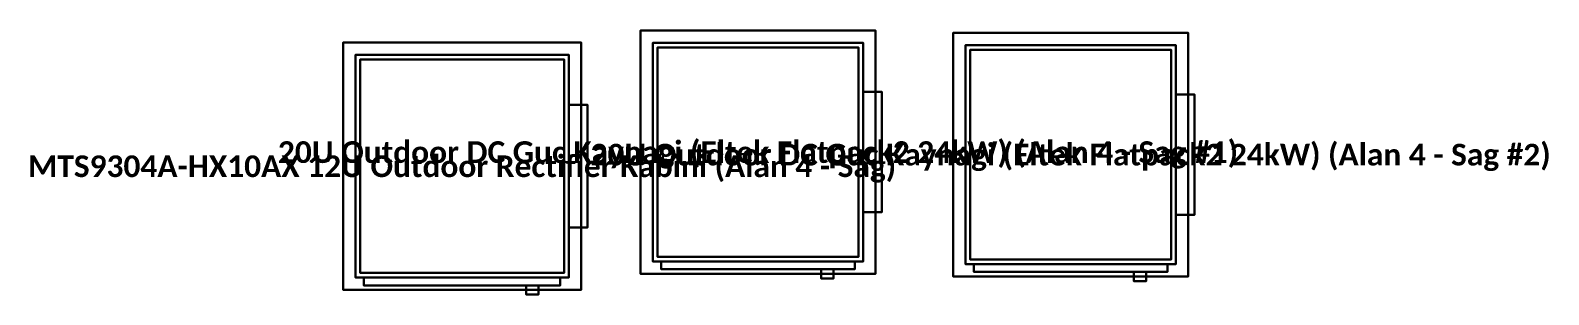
# Model space of a CAD drawing. Header units: millimetres. Extents: x -25000 to 25000, y -60388 to 35000.
# Drawn here: x 17544 to 22452, y -60388 to -59534 of the extents above; entities that cross this region are included whole.
import ezdxf
from ezdxf.enums import TextEntityAlignment as Align

# ---------------------------------------------------------------- set-up
doc = ezdxf.new("R2010")
doc.units = ezdxf.units.MM
doc.layers.add('EKP_RECTIFIER_ELTEK_20U', color=3, linetype='CONTINUOUS')
doc.layers.add('EKP_RECTIFIER_MTS9304A', color=94, linetype='CONTINUOUS')
doc.styles.get("Standard").update_dxf_attribs({"font": 'calibrib.ttf'})

msp = doc.modelspace()

# ---------------------------------------------------------------- linework, layer by layer
at = {"layer": 'EKP_RECTIFIER_ELTEK_20U'}
for p, q in [((20276, -59534.3, 19361), (19516, -59534.3, 19361)), ((19516, -59534.3, 19361), (19516, -60321.3, 19361)), ((20276, -59534.3, 19441), (19516, -59534.3, 19441)), ((19516, -59534.3, 19441), (19516, -60321.3, 19441)), ((19516, -59534.3, 19361), (19516, -59534.3, 19441)), ((20276, -60321.3, 19361), (20276, -59534.3, 19361)), ((20276, -60321.3, 19441), (20276, -59534.3, 19441)), ((20276, -59534.3, 19361), (20276, -59534.3, 19441)), ((20236, -59574.3, 18221), (19556, -59574.3, 18221)), ((19556, -59574.3, 18221), (19556, -60281.3, 18221)), ((20236, -59574.3, 19361), (19556, -59574.3, 19361)), ((19556, -59574.3, 19361), (19556, -60281.3, 19361)), ((19556, -59574.3, 18221), (19556, -59574.3, 19361)), ((20221, -59589.3, 18121), (19571, -59589.3, 18121)), ((19571, -59589.3, 18121), (19571, -60266.3, 18121)), ((20221, -59589.3, 18221), (19571, -59589.3, 18221)), ((19571, -59589.3, 18221), (19571, -60266.3, 18221)), ((19571, -59589.3, 18121), (19571, -59589.3, 18221)), ((20221, -60266.3, 18121), (20221, -59589.3, 18121)), ((20221, -60266.3, 18221), (20221, -59589.3, 18221)), ((20221, -59589.3, 18121), (20221, -59589.3, 18221)), ((20236, -60281.3, 18221), (20236, -59574.3, 18221)), ((20236, -60281.3, 19361), (20236, -59574.3, 19361)), ((20236, -59574.3, 18221), (20236, -59574.3, 19361)), ((21286.8, -59542.5, 19361), (20526.8, -59542.5, 19361)), ((20526.8, -59542.5, 19361), (20526.8, -60329.5, 19361)), ((21286.8, -59542.5, 19441), (20526.8, -59542.5, 19441)), ((20526.8, -59542.5, 19441), (20526.8, -60329.5, 19441)), ((20526.8, -59542.5, 19361), (20526.8, -59542.5, 19441)), ((21246.8, -59582.5, 18221), (20566.8, -59582.5, 18221)), ((20566.8, -59582.5, 18221), (20566.8, -60289.5, 18221)), ((21246.8, -59582.5, 19361), (20566.8, -59582.5, 19361)), ((20566.8, -59582.5, 19361), (20566.8, -60289.5, 19361)), ((20566.8, -59582.5, 18221), (20566.8, -59582.5, 19361)), ((21246.8, -60289.5, 18221), (21246.8, -59582.5, 18221)), ((21246.8, -60289.5, 19361), (21246.8, -59582.5, 19361)), ((21246.8, -59582.5, 18221), (21246.8, -59582.5, 19361)), ((21286.8, -60329.5, 19361), (21286.8, -59542.5, 19361)), ((21286.8, -60329.5, 19441), (21286.8, -59542.5, 19441)), ((21286.8, -59542.5, 19361), (21286.8, -59542.5, 19441)), ((21231.8, -59597.5, 18121), (20581.8, -59597.5, 18121)), ((20581.8, -59597.5, 18121), (20581.8, -60274.5, 18121)), ((21231.8, -59597.5, 18221), (20581.8, -59597.5, 18221)), ((20581.8, -59597.5, 18221), (20581.8, -60274.5, 18221)), ((20581.8, -59597.5, 18121), (20581.8, -59597.5, 18221)), ((21231.8, -60274.5, 18121), (21231.8, -59597.5, 18121)), ((21231.8, -60274.5, 18221), (21231.8, -59597.5, 18221)), ((21231.8, -59597.5, 18121), (21231.8, -59597.5, 18221)), ((20296, -59733.4, 18420.5), (20236, -59733.4, 18420.5)), ((20236, -59733.4, 18420.5), (20236, -60122.2, 18420.5)), ((20296, -59733.4, 19161.5), (20236, -59733.4, 19161.5)), ((20236, -59733.4, 19161.5), (20236, -60122.2, 19161.5)), ((20236, -59733.4, 18420.5), (20236, -59733.4, 19161.5)), ((20296, -60122.2, 18420.5), (20296, -59733.4, 18420.5)), ((20296, -60122.2, 19161.5), (20296, -59733.4, 19161.5)), ((20296, -59733.4, 18420.5), (20296, -59733.4, 19161.5)), ((21306.8, -59741.6, 18420.5), (21246.8, -59741.6, 18420.5)), ((21246.8, -59741.6, 18420.5), (21246.8, -60130.4, 18420.5)), ((21306.8, -59741.6, 19161.5), (21246.8, -59741.6, 19161.5)), ((21246.8, -59741.6, 19161.5), (21246.8, -60130.4, 19161.5)), ((21246.8, -59741.6, 18420.5), (21246.8, -59741.6, 19161.5)), ((21306.8, -60130.4, 18420.5), (21306.8, -59741.6, 18420.5)), ((21306.8, -60130.4, 19161.5), (21306.8, -59741.6, 19161.5)), ((21306.8, -59741.6, 18420.5), (21306.8, -59741.6, 19161.5)), ((20236, -60122.2, 18420.5), (20296, -60122.2, 18420.5)), ((20236, -60122.2, 19161.5), (20296, -60122.2, 19161.5)), ((20236, -60122.2, 18420.5), (20236, -60122.2, 19161.5)), ((20296, -60122.2, 18420.5), (20296, -60122.2, 19161.5)), ((21246.8, -60130.4, 18420.5), (21306.8, -60130.4, 18420.5)), ((21246.8, -60130.4, 19161.5), (21306.8, -60130.4, 19161.5)), ((21246.8, -60130.4, 18420.5), (21246.8, -60130.4, 19161.5)), ((21306.8, -60130.4, 18420.5), (21306.8, -60130.4, 19161.5)), ((19571, -60266.3, 18121), (20221, -60266.3, 18121)), ((19571, -60266.3, 18221), (20221, -60266.3, 18221)), ((19571, -60266.3, 18121), (19571, -60266.3, 18221)), ((20221, -60266.3, 18121), (20221, -60266.3, 18221)), ((20581.8, -60274.5, 18121), (21231.8, -60274.5, 18121)), ((20581.8, -60274.5, 18221), (21231.8, -60274.5, 18221)), ((20581.8, -60274.5, 18121), (20581.8, -60274.5, 18221)), ((21231.8, -60274.5, 18121), (21231.8, -60274.5, 18221)), ((19516, -60321.3, 19361), (20276, -60321.3, 19361)), ((19516, -60321.3, 19441), (20276, -60321.3, 19441)), ((19516, -60321.3, 19361), (19516, -60321.3, 19441)), ((19556, -60281.3, 18221), (20236, -60281.3, 18221)), ((19556, -60281.3, 19361), (20236, -60281.3, 19361)), ((19556, -60281.3, 18221), (19556, -60281.3, 19361)), ((20208.8, -60281.3, 18251), (19583.2, -60281.3, 18251)), ((19583.2, -60281.3, 18251), (19583.2, -60306.3, 18251)), ((20208.8, -60281.3, 19337), (19583.2, -60281.3, 19337)), ((19583.2, -60281.3, 19337), (19583.2, -60306.3, 19337)), ((19583.2, -60281.3, 18251), (19583.2, -60281.3, 19337)), ((19583.2, -60306.3, 18251), (20208.8, -60306.3, 18251)), ((19583.2, -60306.3, 19337), (20208.8, -60306.3, 19337)), ((19583.2, -60306.3, 18251), (19583.2, -60306.3, 19337)), ((20140, -60306.3, 18701), (20100, -60306.3, 18701)), ((20100, -60306.3, 18701), (20100, -60336.3, 18701)), ((20140, -60306.3, 18881), (20100, -60306.3, 18881)), ((20100, -60306.3, 18881), (20100, -60336.3, 18881)), ((20100, -60306.3, 18701), (20100, -60306.3, 18881)), ((20140, -60336.3, 18701), (20140, -60306.3, 18701)), ((20140, -60336.3, 18881), (20140, -60306.3, 18881)), ((20140, -60306.3, 18701), (20140, -60306.3, 18881)), ((20208.8, -60306.3, 18251), (20208.8, -60281.3, 18251)), ((20208.8, -60306.3, 19337), (20208.8, -60281.3, 19337)), ((20208.8, -60281.3, 18251), (20208.8, -60281.3, 19337)), ((20208.8, -60306.3, 18251), (20208.8, -60306.3, 19337)), ((20236, -60281.3, 18221), (20236, -60281.3, 19361)), ((20276, -60321.3, 19361), (20276, -60321.3, 19441)), ((20566.8, -60289.5, 18221), (21246.8, -60289.5, 18221)), ((20566.8, -60289.5, 19361), (21246.8, -60289.5, 19361)), ((20566.8, -60289.5, 18221), (20566.8, -60289.5, 19361)), ((21219.6, -60289.5, 18251), (20594, -60289.5, 18251)), ((20594, -60289.5, 18251), (20594, -60314.5, 18251)), ((21219.6, -60289.5, 19337), (20594, -60289.5, 19337)), ((20594, -60289.5, 19337), (20594, -60314.5, 19337)), ((20594, -60289.5, 18251), (20594, -60289.5, 19337)), ((20594, -60314.5, 18251), (21219.6, -60314.5, 18251)), ((20594, -60314.5, 19337), (21219.6, -60314.5, 19337)), ((20594, -60314.5, 18251), (20594, -60314.5, 19337)), ((21150.8, -60314.5, 18701), (21110.8, -60314.5, 18701)), ((21110.8, -60314.5, 18701), (21110.8, -60344.5, 18701)), ((21150.8, -60314.5, 18881), (21110.8, -60314.5, 18881)), ((21110.8, -60314.5, 18881), (21110.8, -60344.5, 18881)), ((21110.8, -60314.5, 18701), (21110.8, -60314.5, 18881)), ((21150.8, -60344.5, 18701), (21150.8, -60314.5, 18701)), ((21150.8, -60344.5, 18881), (21150.8, -60314.5, 18881)), ((21150.8, -60314.5, 18701), (21150.8, -60314.5, 18881)), ((21219.6, -60314.5, 18251), (21219.6, -60289.5, 18251)), ((21219.6, -60314.5, 19337), (21219.6, -60289.5, 19337)), ((21219.6, -60289.5, 18251), (21219.6, -60289.5, 19337)), ((21219.6, -60314.5, 18251), (21219.6, -60314.5, 19337)), ((21246.8, -60289.5, 18221), (21246.8, -60289.5, 19361)), ((20100, -60336.3, 18701), (20140, -60336.3, 18701)), ((20100, -60336.3, 18881), (20140, -60336.3, 18881)), ((20100, -60336.3, 18701), (20100, -60336.3, 18881)), ((20140, -60336.3, 18701), (20140, -60336.3, 18881)), ((20526.8, -60329.5, 19361), (21286.8, -60329.5, 19361)), ((20526.8, -60329.5, 19441), (21286.8, -60329.5, 19441)), ((20526.8, -60329.5, 19361), (20526.8, -60329.5, 19441)), ((21110.8, -60344.5, 18701), (21150.8, -60344.5, 18701)), ((21110.8, -60344.5, 18881), (21150.8, -60344.5, 18881)), ((21110.8, -60344.5, 18701), (21110.8, -60344.5, 18881)), ((21150.8, -60344.5, 18701), (21150.8, -60344.5, 18881)), ((21286.8, -60329.5, 19361), (21286.8, -60329.5, 19441))]:
    msp.add_line(p, q, dxfattribs=at)
for points in [[(19516, -60321.3, 19361), (20276, -60321.3, 19361), (20276, -59534.3, 19361), (19516, -59534.3, 19361)], [(19516, -60321.3, 19441), (20276, -60321.3, 19441), (20276, -59534.3, 19441), (19516, -59534.3, 19441)], [(19516, -59534.3, 19361), (20276, -59534.3, 19361), (20276, -59534.3, 19441), (19516, -59534.3, 19441)], [(19516, -60321.3, 19361), (19516, -59534.3, 19361), (19516, -59534.3, 19441), (19516, -60321.3, 19441)], [(20276, -60321.3, 19361), (20276, -59534.3, 19361), (20276, -59534.3, 19441), (20276, -60321.3, 19441)], [(19556, -60281.3, 18221), (20236, -60281.3, 18221), (20236, -59574.3, 18221), (19556, -59574.3, 18221)], [(19556, -60281.3, 19361), (20236, -60281.3, 19361), (20236, -59574.3, 19361), (19556, -59574.3, 19361)], [(19556, -59574.3, 18221), (20236, -59574.3, 18221), (20236, -59574.3, 19361), (19556, -59574.3, 19361)], [(19556, -60281.3, 18221), (19556, -59574.3, 18221), (19556, -59574.3, 19361), (19556, -60281.3, 19361)], [(19571, -60266.3, 18121), (20221, -60266.3, 18121), (20221, -59589.3, 18121), (19571, -59589.3, 18121)], [(19571, -60266.3, 18221), (20221, -60266.3, 18221), (20221, -59589.3, 18221), (19571, -59589.3, 18221)], [(19571, -59589.3, 18121), (20221, -59589.3, 18121), (20221, -59589.3, 18221), (19571, -59589.3, 18221)], [(19571, -60266.3, 18121), (19571, -59589.3, 18121), (19571, -59589.3, 18221), (19571, -60266.3, 18221)], [(20221, -60266.3, 18121), (20221, -59589.3, 18121), (20221, -59589.3, 18221), (20221, -60266.3, 18221)], [(20236, -60281.3, 18221), (20236, -59574.3, 18221), (20236, -59574.3, 19361), (20236, -60281.3, 19361)], [(20526.8, -60329.5, 19361), (21286.8, -60329.5, 19361), (21286.8, -59542.5, 19361), (20526.8, -59542.5, 19361)], [(20526.8, -60329.5, 19441), (21286.8, -60329.5, 19441), (21286.8, -59542.5, 19441), (20526.8, -59542.5, 19441)], [(20526.8, -59542.5, 19361), (21286.8, -59542.5, 19361), (21286.8, -59542.5, 19441), (20526.8, -59542.5, 19441)], [(20526.8, -60329.5, 19361), (20526.8, -59542.5, 19361), (20526.8, -59542.5, 19441), (20526.8, -60329.5, 19441)], [(20566.8, -60289.5, 18221), (21246.8, -60289.5, 18221), (21246.8, -59582.5, 18221), (20566.8, -59582.5, 18221)], [(20566.8, -60289.5, 19361), (21246.8, -60289.5, 19361), (21246.8, -59582.5, 19361), (20566.8, -59582.5, 19361)], [(20566.8, -59582.5, 18221), (21246.8, -59582.5, 18221), (21246.8, -59582.5, 19361), (20566.8, -59582.5, 19361)], [(20566.8, -60289.5, 18221), (20566.8, -59582.5, 18221), (20566.8, -59582.5, 19361), (20566.8, -60289.5, 19361)], [(21246.8, -60289.5, 18221), (21246.8, -59582.5, 18221), (21246.8, -59582.5, 19361), (21246.8, -60289.5, 19361)], [(21286.8, -60329.5, 19361), (21286.8, -59542.5, 19361), (21286.8, -59542.5, 19441), (21286.8, -60329.5, 19441)], [(20581.8, -60274.5, 18121), (21231.8, -60274.5, 18121), (21231.8, -59597.5, 18121), (20581.8, -59597.5, 18121)], [(20581.8, -60274.5, 18221), (21231.8, -60274.5, 18221), (21231.8, -59597.5, 18221), (20581.8, -59597.5, 18221)], [(20581.8, -59597.5, 18121), (21231.8, -59597.5, 18121), (21231.8, -59597.5, 18221), (20581.8, -59597.5, 18221)], [(20581.8, -60274.5, 18121), (20581.8, -59597.5, 18121), (20581.8, -59597.5, 18221), (20581.8, -60274.5, 18221)], [(21231.8, -60274.5, 18121), (21231.8, -59597.5, 18121), (21231.8, -59597.5, 18221), (21231.8, -60274.5, 18221)], [(20236, -60122.2, 18420.5), (20296, -60122.2, 18420.5), (20296, -59733.4, 18420.5), (20236, -59733.4, 18420.5)], [(20236, -60122.2, 19161.5), (20296, -60122.2, 19161.5), (20296, -59733.4, 19161.5), (20236, -59733.4, 19161.5)], [(20236, -59733.4, 18420.5), (20296, -59733.4, 18420.5), (20296, -59733.4, 19161.5), (20236, -59733.4, 19161.5)], [(20236, -60122.2, 18420.5), (20236, -59733.4, 18420.5), (20236, -59733.4, 19161.5), (20236, -60122.2, 19161.5)], [(20296, -60122.2, 18420.5), (20296, -59733.4, 18420.5), (20296, -59733.4, 19161.5), (20296, -60122.2, 19161.5)], [(21246.8, -60130.4, 18420.5), (21306.8, -60130.4, 18420.5), (21306.8, -59741.6, 18420.5), (21246.8, -59741.6, 18420.5)], [(21246.8, -60130.4, 19161.5), (21306.8, -60130.4, 19161.5), (21306.8, -59741.6, 19161.5), (21246.8, -59741.6, 19161.5)], [(21246.8, -59741.6, 18420.5), (21306.8, -59741.6, 18420.5), (21306.8, -59741.6, 19161.5), (21246.8, -59741.6, 19161.5)], [(21246.8, -60130.4, 18420.5), (21246.8, -59741.6, 18420.5), (21246.8, -59741.6, 19161.5), (21246.8, -60130.4, 19161.5)], [(21306.8, -60130.4, 18420.5), (21306.8, -59741.6, 18420.5), (21306.8, -59741.6, 19161.5), (21306.8, -60130.4, 19161.5)], [(20236, -60122.2, 18420.5), (20296, -60122.2, 18420.5), (20296, -60122.2, 19161.5), (20236, -60122.2, 19161.5)], [(21246.8, -60130.4, 18420.5), (21306.8, -60130.4, 18420.5), (21306.8, -60130.4, 19161.5), (21246.8, -60130.4, 19161.5)], [(19571, -60266.3, 18121), (20221, -60266.3, 18121), (20221, -60266.3, 18221), (19571, -60266.3, 18221)], [(20581.8, -60274.5, 18121), (21231.8, -60274.5, 18121), (21231.8, -60274.5, 18221), (20581.8, -60274.5, 18221)], [(19516, -60321.3, 19361), (20276, -60321.3, 19361), (20276, -60321.3, 19441), (19516, -60321.3, 19441)], [(19556, -60281.3, 18221), (20236, -60281.3, 18221), (20236, -60281.3, 19361), (19556, -60281.3, 19361)], [(19583.2, -60306.3, 18251), (20208.8, -60306.3, 18251), (20208.8, -60281.3, 18251), (19583.2, -60281.3, 18251)], [(19583.2, -60306.3, 19337), (20208.8, -60306.3, 19337), (20208.8, -60281.3, 19337), (19583.2, -60281.3, 19337)], [(19583.2, -60281.3, 18251), (20208.8, -60281.3, 18251), (20208.8, -60281.3, 19337), (19583.2, -60281.3, 19337)], [(19583.2, -60306.3, 18251), (19583.2, -60281.3, 18251), (19583.2, -60281.3, 19337), (19583.2, -60306.3, 19337)], [(19583.2, -60306.3, 18251), (20208.8, -60306.3, 18251), (20208.8, -60306.3, 19337), (19583.2, -60306.3, 19337)], [(20100, -60336.3, 18701), (20140, -60336.3, 18701), (20140, -60306.3, 18701), (20100, -60306.3, 18701)], [(20100, -60336.3, 18881), (20140, -60336.3, 18881), (20140, -60306.3, 18881), (20100, -60306.3, 18881)], [(20100, -60306.3, 18701), (20140, -60306.3, 18701), (20140, -60306.3, 18881), (20100, -60306.3, 18881)], [(20100, -60336.3, 18701), (20100, -60306.3, 18701), (20100, -60306.3, 18881), (20100, -60336.3, 18881)], [(20140, -60336.3, 18701), (20140, -60306.3, 18701), (20140, -60306.3, 18881), (20140, -60336.3, 18881)], [(20208.8, -60306.3, 18251), (20208.8, -60281.3, 18251), (20208.8, -60281.3, 19337), (20208.8, -60306.3, 19337)], [(20566.8, -60289.5, 18221), (21246.8, -60289.5, 18221), (21246.8, -60289.5, 19361), (20566.8, -60289.5, 19361)], [(20594, -60314.5, 18251), (21219.6, -60314.5, 18251), (21219.6, -60289.5, 18251), (20594, -60289.5, 18251)], [(20594, -60314.5, 19337), (21219.6, -60314.5, 19337), (21219.6, -60289.5, 19337), (20594, -60289.5, 19337)], [(20594, -60289.5, 18251), (21219.6, -60289.5, 18251), (21219.6, -60289.5, 19337), (20594, -60289.5, 19337)], [(20594, -60314.5, 18251), (20594, -60289.5, 18251), (20594, -60289.5, 19337), (20594, -60314.5, 19337)], [(20594, -60314.5, 18251), (21219.6, -60314.5, 18251), (21219.6, -60314.5, 19337), (20594, -60314.5, 19337)], [(21110.8, -60344.5, 18701), (21150.8, -60344.5, 18701), (21150.8, -60314.5, 18701), (21110.8, -60314.5, 18701)], [(21110.8, -60344.5, 18881), (21150.8, -60344.5, 18881), (21150.8, -60314.5, 18881), (21110.8, -60314.5, 18881)], [(21110.8, -60314.5, 18701), (21150.8, -60314.5, 18701), (21150.8, -60314.5, 18881), (21110.8, -60314.5, 18881)], [(21110.8, -60344.5, 18701), (21110.8, -60314.5, 18701), (21110.8, -60314.5, 18881), (21110.8, -60344.5, 18881)], [(21150.8, -60344.5, 18701), (21150.8, -60314.5, 18701), (21150.8, -60314.5, 18881), (21150.8, -60344.5, 18881)], [(21219.6, -60314.5, 18251), (21219.6, -60289.5, 18251), (21219.6, -60289.5, 19337), (21219.6, -60314.5, 19337)], [(20100, -60336.3, 18701), (20140, -60336.3, 18701), (20140, -60336.3, 18881), (20100, -60336.3, 18881)], [(20526.8, -60329.5, 19361), (21286.8, -60329.5, 19361), (21286.8, -60329.5, 19441), (20526.8, -60329.5, 19441)], [(21110.8, -60344.5, 18701), (21150.8, -60344.5, 18701), (21150.8, -60344.5, 18881), (21110.8, -60344.5, 18881)]]:
    msp.add_3dface(points, dxfattribs=at)
at = {"layer": 'EKP_RECTIFIER_MTS9304A'}
for p, q in [((19324.5, -59573.5, 19291), (18554.5, -59573.5, 19291)), ((18554.5, -59573.5, 19291), (18554.5, -60373.5, 19291)), ((19324.5, -59573.5, 19371), (18554.5, -59573.5, 19371)), ((18554.5, -59573.5, 19371), (18554.5, -60373.5, 19371)), ((18554.5, -59573.5, 19291), (18554.5, -59573.5, 19371)), ((19324.5, -60373.5, 19291), (19324.5, -59573.5, 19291)), ((19324.5, -60373.5, 19371), (19324.5, -59573.5, 19371)), ((19324.5, -59573.5, 19291), (19324.5, -59573.5, 19371)), ((19284.5, -59613.5, 18221), (18594.5, -59613.5, 18221)), ((18594.5, -59613.5, 18221), (18594.5, -60333.5, 18221)), ((19284.5, -59613.5, 19291), (18594.5, -59613.5, 19291)), ((18594.5, -59613.5, 19291), (18594.5, -60333.5, 19291)), ((18594.5, -59613.5, 18221), (18594.5, -59613.5, 19291)), ((19269.5, -59628.5, 18121), (18609.5, -59628.5, 18121)), ((18609.5, -59628.5, 18121), (18609.5, -60318.5, 18121)), ((19269.5, -59628.5, 18221), (18609.5, -59628.5, 18221)), ((18609.5, -59628.5, 18221), (18609.5, -60318.5, 18221)), ((18609.5, -59628.5, 18121), (18609.5, -59628.5, 18221)), ((19269.5, -60318.5, 18121), (19269.5, -59628.5, 18121)), ((19269.5, -60318.5, 18221), (19269.5, -59628.5, 18221)), ((19269.5, -59628.5, 18121), (19269.5, -59628.5, 18221)), ((19284.5, -60333.5, 18221), (19284.5, -59613.5, 18221)), ((19284.5, -60333.5, 19291), (19284.5, -59613.5, 19291)), ((19284.5, -59613.5, 18221), (19284.5, -59613.5, 19291)), ((19344.5, -59775.5, 18408.2), (19284.5, -59775.5, 18408.2)), ((19284.5, -59775.5, 18408.2), (19284.5, -60171.5, 18408.2)), ((19344.5, -59775.5, 19103.7), (19284.5, -59775.5, 19103.7)), ((19284.5, -59775.5, 19103.7), (19284.5, -60171.5, 19103.7)), ((19284.5, -59775.5, 18408.2), (19284.5, -59775.5, 19103.7)), ((19344.5, -60171.5, 18408.2), (19344.5, -59775.5, 18408.2)), ((19344.5, -60171.5, 19103.7), (19344.5, -59775.5, 19103.7)), ((19344.5, -59775.5, 18408.2), (19344.5, -59775.5, 19103.7)), ((19284.5, -60171.5, 18408.2), (19344.5, -60171.5, 18408.2)), ((19284.5, -60171.5, 19103.7), (19344.5, -60171.5, 19103.7)), ((19284.5, -60171.5, 18408.2), (19284.5, -60171.5, 19103.7)), ((19344.5, -60171.5, 18408.2), (19344.5, -60171.5, 19103.7)), ((18609.5, -60318.5, 18121), (19269.5, -60318.5, 18121)), ((18609.5, -60318.5, 18221), (19269.5, -60318.5, 18221)), ((18609.5, -60318.5, 18121), (18609.5, -60318.5, 18221)), ((19269.5, -60318.5, 18121), (19269.5, -60318.5, 18221)), ((18554.5, -60373.5, 19291), (19324.5, -60373.5, 19291)), ((18554.5, -60373.5, 19371), (19324.5, -60373.5, 19371)), ((18554.5, -60373.5, 19291), (18554.5, -60373.5, 19371)), ((18594.5, -60333.5, 18221), (19284.5, -60333.5, 18221)), ((18594.5, -60333.5, 19291), (19284.5, -60333.5, 19291)), ((18594.5, -60333.5, 18221), (18594.5, -60333.5, 19291)), ((19256.9, -60333.5, 18251), (18622.1, -60333.5, 18251)), ((18622.1, -60333.5, 18251), (18622.1, -60358.5, 18251)), ((19256.9, -60333.5, 19267), (18622.1, -60333.5, 19267)), ((18622.1, -60333.5, 19267), (18622.1, -60358.5, 19267)), ((18622.1, -60333.5, 18251), (18622.1, -60333.5, 19267)), ((18622.1, -60358.5, 18251), (19256.9, -60358.5, 18251)), ((18622.1, -60358.5, 19267), (19256.9, -60358.5, 19267)), ((18622.1, -60358.5, 18251), (18622.1, -60358.5, 19267)), ((19186.5, -60358.5, 18666), (19146.5, -60358.5, 18666)), ((19146.5, -60358.5, 18666), (19146.5, -60388.5, 18666)), ((19186.5, -60358.5, 18846), (19146.5, -60358.5, 18846)), ((19146.5, -60358.5, 18846), (19146.5, -60388.5, 18846)), ((19146.5, -60358.5, 18666), (19146.5, -60358.5, 18846)), ((19186.5, -60388.5, 18666), (19186.5, -60358.5, 18666)), ((19186.5, -60388.5, 18846), (19186.5, -60358.5, 18846)), ((19186.5, -60358.5, 18666), (19186.5, -60358.5, 18846)), ((19256.9, -60358.5, 18251), (19256.9, -60333.5, 18251)), ((19256.9, -60358.5, 19267), (19256.9, -60333.5, 19267)), ((19256.9, -60333.5, 18251), (19256.9, -60333.5, 19267)), ((19256.9, -60358.5, 18251), (19256.9, -60358.5, 19267)), ((19284.5, -60333.5, 18221), (19284.5, -60333.5, 19291)), ((19324.5, -60373.5, 19291), (19324.5, -60373.5, 19371)), ((19146.5, -60388.5, 18666), (19186.5, -60388.5, 18666)), ((19146.5, -60388.5, 18846), (19186.5, -60388.5, 18846)), ((19146.5, -60388.5, 18666), (19146.5, -60388.5, 18846)), ((19186.5, -60388.5, 18666), (19186.5, -60388.5, 18846))]:
    msp.add_line(p, q, dxfattribs=at)
for points in [[(18554.5, -60373.5, 19291), (19324.5, -60373.5, 19291), (19324.5, -59573.5, 19291), (18554.5, -59573.5, 19291)], [(18554.5, -60373.5, 19371), (19324.5, -60373.5, 19371), (19324.5, -59573.5, 19371), (18554.5, -59573.5, 19371)], [(18554.5, -59573.5, 19291), (19324.5, -59573.5, 19291), (19324.5, -59573.5, 19371), (18554.5, -59573.5, 19371)], [(18554.5, -60373.5, 19291), (18554.5, -59573.5, 19291), (18554.5, -59573.5, 19371), (18554.5, -60373.5, 19371)], [(19324.5, -60373.5, 19291), (19324.5, -59573.5, 19291), (19324.5, -59573.5, 19371), (19324.5, -60373.5, 19371)], [(18594.5, -60333.5, 18221), (19284.5, -60333.5, 18221), (19284.5, -59613.5, 18221), (18594.5, -59613.5, 18221)], [(18594.5, -60333.5, 19291), (19284.5, -60333.5, 19291), (19284.5, -59613.5, 19291), (18594.5, -59613.5, 19291)], [(18594.5, -59613.5, 18221), (19284.5, -59613.5, 18221), (19284.5, -59613.5, 19291), (18594.5, -59613.5, 19291)], [(18594.5, -60333.5, 18221), (18594.5, -59613.5, 18221), (18594.5, -59613.5, 19291), (18594.5, -60333.5, 19291)], [(18609.5, -60318.5, 18121), (19269.5, -60318.5, 18121), (19269.5, -59628.5, 18121), (18609.5, -59628.5, 18121)], [(18609.5, -60318.5, 18221), (19269.5, -60318.5, 18221), (19269.5, -59628.5, 18221), (18609.5, -59628.5, 18221)], [(18609.5, -59628.5, 18121), (19269.5, -59628.5, 18121), (19269.5, -59628.5, 18221), (18609.5, -59628.5, 18221)], [(18609.5, -60318.5, 18121), (18609.5, -59628.5, 18121), (18609.5, -59628.5, 18221), (18609.5, -60318.5, 18221)], [(19269.5, -60318.5, 18121), (19269.5, -59628.5, 18121), (19269.5, -59628.5, 18221), (19269.5, -60318.5, 18221)], [(19284.5, -60333.5, 18221), (19284.5, -59613.5, 18221), (19284.5, -59613.5, 19291), (19284.5, -60333.5, 19291)], [(19284.5, -60171.5, 18408.2), (19344.5, -60171.5, 18408.2), (19344.5, -59775.5, 18408.2), (19284.5, -59775.5, 18408.2)], [(19284.5, -60171.5, 19103.7), (19344.5, -60171.5, 19103.7), (19344.5, -59775.5, 19103.7), (19284.5, -59775.5, 19103.7)], [(19284.5, -59775.5, 18408.2), (19344.5, -59775.5, 18408.2), (19344.5, -59775.5, 19103.7), (19284.5, -59775.5, 19103.7)], [(19284.5, -60171.5, 18408.2), (19284.5, -59775.5, 18408.2), (19284.5, -59775.5, 19103.7), (19284.5, -60171.5, 19103.7)], [(19344.5, -60171.5, 18408.2), (19344.5, -59775.5, 18408.2), (19344.5, -59775.5, 19103.7), (19344.5, -60171.5, 19103.7)], [(19284.5, -60171.5, 18408.2), (19344.5, -60171.5, 18408.2), (19344.5, -60171.5, 19103.7), (19284.5, -60171.5, 19103.7)], [(18609.5, -60318.5, 18121), (19269.5, -60318.5, 18121), (19269.5, -60318.5, 18221), (18609.5, -60318.5, 18221)], [(18554.5, -60373.5, 19291), (19324.5, -60373.5, 19291), (19324.5, -60373.5, 19371), (18554.5, -60373.5, 19371)], [(18594.5, -60333.5, 18221), (19284.5, -60333.5, 18221), (19284.5, -60333.5, 19291), (18594.5, -60333.5, 19291)], [(18622.1, -60358.5, 18251), (19256.9, -60358.5, 18251), (19256.9, -60333.5, 18251), (18622.1, -60333.5, 18251)], [(18622.1, -60358.5, 19267), (19256.9, -60358.5, 19267), (19256.9, -60333.5, 19267), (18622.1, -60333.5, 19267)], [(18622.1, -60333.5, 18251), (19256.9, -60333.5, 18251), (19256.9, -60333.5, 19267), (18622.1, -60333.5, 19267)], [(18622.1, -60358.5, 18251), (18622.1, -60333.5, 18251), (18622.1, -60333.5, 19267), (18622.1, -60358.5, 19267)], [(18622.1, -60358.5, 18251), (19256.9, -60358.5, 18251), (19256.9, -60358.5, 19267), (18622.1, -60358.5, 19267)], [(19146.5, -60388.5, 18666), (19186.5, -60388.5, 18666), (19186.5, -60358.5, 18666), (19146.5, -60358.5, 18666)], [(19146.5, -60388.5, 18846), (19186.5, -60388.5, 18846), (19186.5, -60358.5, 18846), (19146.5, -60358.5, 18846)], [(19146.5, -60358.5, 18666), (19186.5, -60358.5, 18666), (19186.5, -60358.5, 18846), (19146.5, -60358.5, 18846)], [(19146.5, -60388.5, 18666), (19146.5, -60358.5, 18666), (19146.5, -60358.5, 18846), (19146.5, -60388.5, 18846)], [(19186.5, -60388.5, 18666), (19186.5, -60358.5, 18666), (19186.5, -60358.5, 18846), (19186.5, -60388.5, 18846)], [(19256.9, -60358.5, 18251), (19256.9, -60333.5, 18251), (19256.9, -60333.5, 19267), (19256.9, -60358.5, 19267)], [(19146.5, -60388.5, 18666), (19186.5, -60388.5, 18666), (19186.5, -60388.5, 18846), (19146.5, -60388.5, 18846)]]:
    msp.add_3dface(points, dxfattribs=at)

# ---------------------------------------------------------------- texts
at = {"layer": 'EKP_RECTIFIER_ELTEK_20U'}
for s, p in [('20U Outdoor DC Guc Kaynagi (Eltek Flatpack2 24kW) (Alan 4 - Sag #1)', (19896, -59927.8)), ('20U Outdoor DC Guc Kaynagi (Eltek Flatpack2 24kW) (Alan 4 - Sag #2)', (20906.8, -59936))]:
    msp.add_text(s, height=70, dxfattribs=at).set_placement(p, align=Align.MIDDLE_CENTER)
at = {"layer": 'EKP_RECTIFIER_MTS9304A'}
msp.add_text('MTS9304A-HX10AX 12U Outdoor Rectifier Kabini (Alan 4 - Sag)', height=70, dxfattribs=at).set_placement((18939.5, -59973.5), align=Align.MIDDLE_CENTER)

doc.saveas('drawing.dxf')
